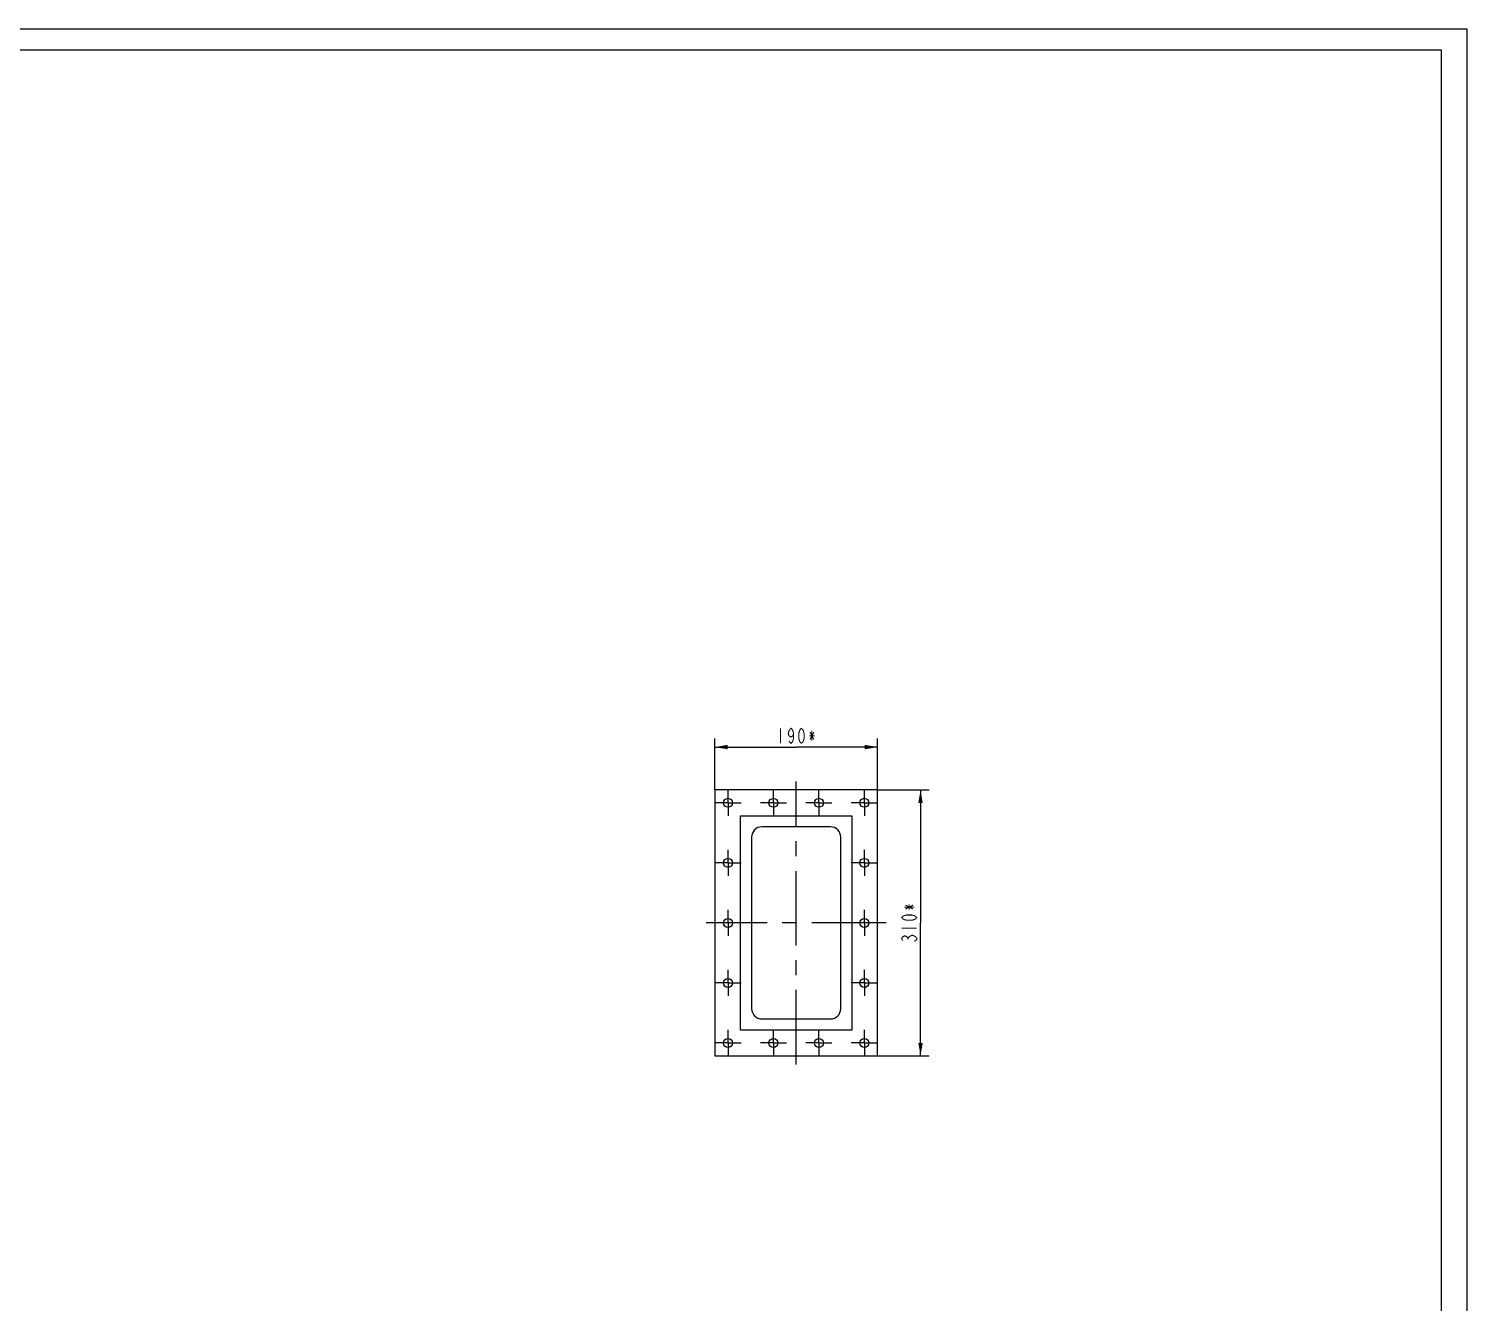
# Model space of a CAD drawing. Header units: millimetres. Extents: x 0 to 841, y 0 to 594.
# Drawn here: x 505.4 to 841, y 297 to 594 of the extents above; entities that cross this region are included whole.
import ezdxf

# ---------------------------------------------------------------- set-up
doc = ezdxf.new("R2010")
doc.units = ezdxf.units.MM
doc.header["$LTSCALE"] = 46.255
doc.linetypes.add('CENTER', pattern=[0.6, 0.375, -0.075, 0.075, -0.075])
doc.layers.get('0').update_dxf_attribs({"linetype": 'CONTINUOUS'})
doc.layers.add('ALL_AXIS', color=7, linetype='CONTINUOUS')
doc.layers.add('ALL_DIMENSIONS', color=7, linetype='CONTINUOUS')
doc.styles.get("Standard").update_dxf_attribs({"font": 'txt', "width": 0.7})
doc.dimstyles.new('DIMSTYLE_2', dxfattribs={"dimtxt": 3.5, "dimasz": 3, "dimexe": 0.18, "dimexo": 0.0625, "dimgap": 0.09, "dimtad": 1, "dimlfac": 5, "dimdsep": 46, "dimtxsty": 'STANDARD', "dimblk": '_FILLED', "dimblk1": '_FILLED', "dimblk2": '_FILLED', "dimcen": 0.09, "dimadec": 0, "dimazin": 0, "dimtp": 0.5, "dimtm": 0.5, "dimtfac": 1, "dimtofl": 0, "dimtmove": 0, "dimatfit": 3, "dimldrblk": '_FILLED', "dimfxl": 1, "dimtolj": 1, "dimarcsym": 0})

# ---------------------------------------------------------------- blocks, each defined once
blk = doc.blocks.new('_FILLED')
at = {"color": 0, "linetype": 'ByBlock'}
blk.add_solid([(0, 0), (-1, 0.17), (-1, -0.17)], dxfattribs=at)
blk = doc.blocks.new('*D3')
at = {"layer": 'ALL_DIMENSIONS', "color": 2, "linetype": 'Continuous'}
for p, q in [((665.47, 416.47), (665.47, 428.47)), ((665.47, 426.47), (684.47, 426.47)), ((703.47, 426.47), (684.47, 426.47)), ((703.47, 416.47), (703.47, 428.47))]:
    blk.add_line(p, q, dxfattribs=at)
at = {"layer": 'ALL_DIMENSIONS', "color": 2, "linetype": 'Continuous', "xscale": 3, "yscale": 3, "zscale": 3, "rotation": 180}
blk.add_blockref('_FILLED', (665.47, 426.47), dxfattribs=at)
at = {"layer": 'ALL_DIMENSIONS', "color": 2, "linetype": 'Continuous', "xscale": 3, "yscale": 3, "zscale": 3}
blk.add_blockref('_FILLED', (703.47, 426.47), dxfattribs=at)
blk = doc.blocks.new('*D4')
at = {"layer": 'ALL_DIMENSIONS', "color": 2, "linetype": 'Continuous'}
for p, q in [((703.47, 416.47), (715.47, 416.47)), ((713.47, 416.47), (713.47, 385.47)), ((713.47, 354.47), (713.47, 385.47)), ((703.47, 354.47), (715.47, 354.47))]:
    blk.add_line(p, q, dxfattribs=at)
at = {"layer": 'ALL_DIMENSIONS', "color": 2, "linetype": 'Continuous', "xscale": 3, "yscale": 3, "zscale": 3}
for p, rotation in [((713.47, 416.47), 90), ((713.47, 354.47), 270)]:
    blk.add_blockref('_FILLED', p, dxfattribs=dict(at, rotation=rotation))

msp = doc.modelspace()

# ---------------------------------------------------------------- linework, layer by layer
at = {"color": 7, "linetype": 'Continuous'}
for p, q in [((0, 594), (841, 594)), ((841, 0), (841, 594)), ((835, 589), (20, 589)), ((835, 5), (835, 589)), ((665.4660574, 416.4736656), (665.4660574, 354.4736656)), ((703.4660574, 416.4736656), (665.4660574, 416.4736656)), ((703.4660574, 354.4736656), (703.4660574, 416.4736656)), ((671.4660574, 360.4736656), (671.4660574, 410.4736656)), ((671.4660574, 410.4736656), (697.4660574, 410.4736656)), ((697.4660574, 410.4736656), (697.4660574, 360.4736656)), ((692.4660574, 407.8736656), (676.4660574, 407.8736656)), ((674.0660574, 405.4736656), (674.0660574, 365.4736656)), ((694.8660574, 365.4736656), (694.8660574, 405.4736656)), ((676.4660574, 363.0736656), (692.4660574, 363.0736656)), ((697.4660574, 360.4736656), (671.4660574, 360.4736656)), ((665.4660574, 354.4736656), (703.4660574, 354.4736656))]:
    msp.add_line(p, q, dxfattribs=at)
for centre, start, end in [((676.4660574, 405.4736656), 90, 180), ((692.4660574, 405.4736656), 0, 90), ((676.4660574, 365.4736656), 180, 270), ((692.4660574, 365.4736656), 270, 360)]:
    msp.add_arc(centre, 2.4, start, end, dxfattribs=at)
at = {"layer": 'ALL_AXIS', "color": 7, "linetype": 'CENTER'}
for p, q in [((668.5660574, 413.4736656), (668.5660574, 416.5236656)), ((679.1660574, 413.4736656), (679.1660574, 416.5236656)), ((684.4660574, 352.4736656), (684.4660574, 418.4736656)), ((689.7660574, 413.4736656), (689.7660574, 416.5236656)), ((700.3660574, 413.4736656), (700.3660574, 416.5236656)), ((668.5660574, 413.4736656), (665.5160574, 413.4736656)), ((668.5660574, 413.4736656), (668.5660574, 410.4236656)), ((668.5660574, 413.4736656), (671.6160574, 413.4736656)), ((679.1660574, 413.4736656), (676.1160574, 413.4736656)), ((679.1660574, 413.4736656), (679.1660574, 410.4236656)), ((679.1660574, 413.4736656), (682.2160574, 413.4736656)), ((689.7660574, 413.4736656), (686.7160574, 413.4736656)), ((689.7660574, 413.4736656), (689.7660574, 410.4236656)), ((689.7660574, 413.4736656), (692.8160574, 413.4736656)), ((700.3660574, 413.4736656), (697.3160574, 413.4736656)), ((700.3660574, 413.4736656), (700.3660574, 410.4236656)), ((700.3660574, 413.4736656), (703.4160574, 413.4736656)), ((668.5660574, 399.4736656), (665.5160574, 399.4736656)), ((668.5660574, 399.4736656), (668.5660574, 402.5236656)), ((668.5660574, 399.4736656), (668.5660574, 396.4236656)), ((668.5660574, 399.4736656), (671.6160574, 399.4736656)), ((700.3660574, 399.4736656), (697.3160574, 399.4736656)), ((700.3660574, 399.4736656), (700.3660574, 402.5236656)), ((700.3660574, 399.4736656), (703.4160574, 399.4736656)), ((700.3660574, 399.4736656), (700.3660574, 396.4236656)), ((668.5660574, 385.4736656), (668.5660574, 388.5236656)), ((700.3660574, 385.4736656), (700.3660574, 388.5236656)), ((705.4660574, 385.4736656), (663.4660574, 385.4736656)), ((668.5660574, 385.4736656), (668.5660574, 382.4236656)), ((700.3660574, 385.4736656), (700.3660574, 382.4236656)), ((668.5660574, 371.4736656), (668.5660574, 374.5236656)), ((700.3660574, 371.4736656), (700.3660574, 374.5236656)), ((668.5660574, 371.4736656), (665.5160574, 371.4736656)), ((668.5660574, 371.4736656), (668.5660574, 368.4236656)), ((668.5660574, 371.4736656), (671.6160574, 371.4736656)), ((700.3660574, 371.4736656), (697.3160574, 371.4736656)), ((700.3660574, 371.4736656), (703.4160574, 371.4736656)), ((700.3660574, 371.4736656), (700.3660574, 368.4236656)), ((668.5660574, 357.4736656), (668.5660574, 360.5236656)), ((679.1660574, 357.4736656), (679.1660574, 360.5236656)), ((689.7660574, 357.4736656), (689.7660574, 360.5236656)), ((700.3660574, 357.4736656), (700.3660574, 360.5236656)), ((668.5660574, 357.4736656), (665.5160574, 357.4736656)), ((668.5660574, 357.4736656), (671.6160574, 357.4736656)), ((668.5660574, 357.4736656), (668.5660574, 354.4236656)), ((679.1660574, 357.4736656), (676.1160574, 357.4736656)), ((679.1660574, 357.4736656), (682.2160574, 357.4736656)), ((679.1660574, 357.4736656), (679.1660574, 354.4236656)), ((689.7660574, 357.4736656), (686.7160574, 357.4736656)), ((689.7660574, 357.4736656), (692.8160574, 357.4736656)), ((689.7660574, 357.4736656), (689.7660574, 354.4236656)), ((700.3660574, 357.4736656), (697.3160574, 357.4736656)), ((700.3660574, 357.4736656), (703.4160574, 357.4736656)), ((700.3660574, 357.4736656), (700.3660574, 354.4236656))]:
    msp.add_line(p, q, dxfattribs=at)
at = {"layer": 'ALL_AXIS', "color": 7, "linetype": 'Continuous'}
for centre in [(668.5660574, 413.4736656), (679.1660574, 413.4736656), (689.7660574, 413.4736656), (700.3660574, 413.4736656), (668.5660574, 399.4736656), (700.3660574, 399.4736656), (668.5660574, 385.4736656), (700.3660574, 385.4736656), (668.5660574, 371.4736656), (700.3660574, 371.4736656), (668.5660574, 357.4736656), (679.1660574, 357.4736656), (689.7660574, 357.4736656), (700.3660574, 357.4736656)]:
    msp.add_circle(centre, 1.05, dxfattribs=at)
at = {"layer": 'ALL_DIMENSIONS', "color": 2, "linetype": 'Continuous', "const_width": 0.25}
for points in [[(680.7910399, 430.848661), (680.7910399, 427.3486863)], [(683.8535755, 429.6820199), (683.7004564, 429.098648), (683.2410479, 428.8069877), (682.7816906, 429.098648), (682.6285715, 429.6820199), (682.7816906, 430.2653405), (682.9348097, 430.5570007), (683.2410479, 430.848661), (683.547286, 430.5570007), (683.7004564, 430.2653405), (683.8535755, 429.6820199), (683.8535755, 428.5153275), (683.7004564, 427.9320069), (683.547286, 427.6403466), (683.2410479, 427.3486863), (682.9348097, 427.6403466), (682.7816906, 427.9320069)], [(685.6910558, 427.3486863), (685.3848176, 427.6403466), (685.2316985, 427.9320069), (685.0785795, 428.5153275), (685.0785795, 429.6820199), (685.2316985, 430.2653405), (685.3848176, 430.5570007), (685.6910558, 430.848661), (685.9972939, 430.5570007), (686.150413, 430.2653405), (686.3035321, 429.6820199), (686.3035321, 428.5153275), (686.150413, 427.9320069), (685.9972939, 427.6403466), (685.6910558, 427.3486863)], [(687.6817065, 428.2236672), (688.600421, 429.9736802)], [(687.6817065, 429.9736802), (688.600421, 428.2236672)], [(688.1410637, 430.2653405), (688.1410637, 427.9320069)], [(687.5285361, 429.098648), (688.75354, 429.098648)], [(709.6743903, 389.1486841), (712.0077239, 389.1486841)], [(709.9660506, 388.6892756), (711.7160636, 389.6080414)], [(711.7160636, 388.6892756), (709.9660506, 389.6080414)], [(710.8410828, 388.5361565), (710.8410828, 389.7611605)], [(712.5910444, 386.6986762), (712.2993842, 386.392438), (712.0077239, 386.2392676), (711.4244033, 386.0861486), (710.2577109, 386.0861486), (709.6743903, 386.2392676), (709.38273, 386.392438), (709.0910698, 386.6986762), (709.38273, 387.0049144), (709.6743903, 387.1580334), (710.2577109, 387.3111525), (711.4244033, 387.3111525), (712.0077239, 387.1580334), (712.2993842, 387.0049144), (712.5910444, 386.6986762)], [(709.0910698, 384.2486683), (712.5910444, 384.2486683)], [(709.38273, 381.3393031), (709.0910698, 381.6455413), (709.0910698, 381.9517794), (709.38273, 382.2580176), (709.6743903, 382.411188), (709.9660506, 382.411188), (710.2577109, 382.2580176), (710.5493712, 381.9517794), (710.8410828, 382.2580176), (711.132743, 382.411188), (711.4244033, 382.5643071), (711.7160636, 382.5643071)], [(711.7160636, 382.5643071), (712.2993842, 382.2580176), (712.5910444, 381.9517794), (712.5910444, 381.6455413), (712.2993842, 381.3393031), (712.0077239, 381.186184)], [(710.5493712, 381.6455413), (710.5493712, 381.9517794)]]:
    msp.add_lwpolyline(points, dxfattribs=at)

# ---------------------------------------------------------------- dimensions: what is measured, and where the dimension line sits
at = {"layer": 'ALL_DIMENSIONS', "color": 2, "linetype": 'Continuous'}
dim = msp.add_linear_dim(base=(703.4660574, 426.4736656), p1=(665.4660574, 416.4736656), p2=(703.4660574, 416.4736656), text='<>*', dimstyle='DIMSTYLE_2', dxfattribs=at)
dim.commit()
dim.dimension.update_dxf_attribs({"geometry": '*D3', "text_midpoint": (679.5660574, 427.3486656), "dimtype": 160})
dim = msp.add_linear_dim(base=(713.4660574, 354.4736656), p1=(703.4660574, 416.4736656), p2=(703.4660574, 354.4736656), angle=270, text='<>*', dimstyle='DIMSTYLE_2', dxfattribs=at)
dim.commit()
dim.dimension.update_dxf_attribs({"geometry": '*D4', "text_midpoint": (712.5910574, 380.5736656), "dimtype": 160})

doc.saveas('drawing.dxf')
